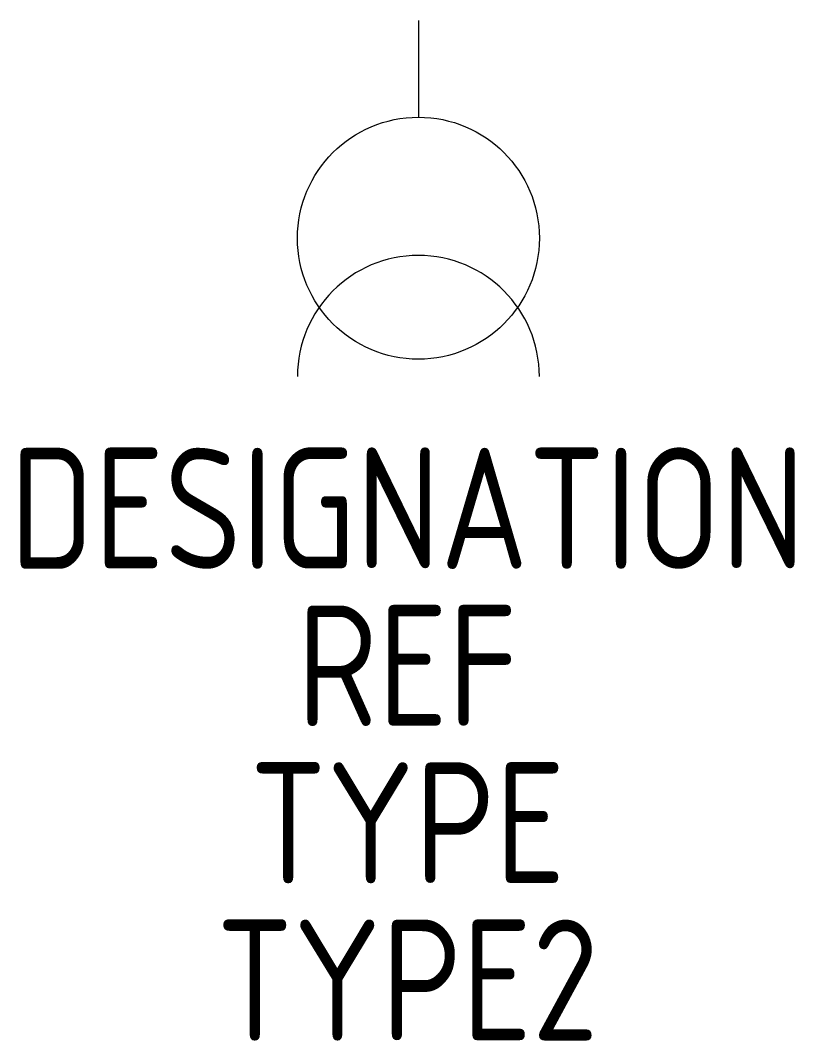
# Model space of a CAD drawing. Header units: millimetres. Extents: x -8.2 to 7.8, y -24.1 to -3.
import ezdxf
from ezdxf.enums import TextEntityAlignment as Align

# ---------------------------------------------------------------- set-up
doc = ezdxf.new("R2010")
doc.units = ezdxf.units.MM
doc.layers.add('SYMB_TXT_NOM', color=3, linetype='Continuous')
doc.layers.add('SYMBOLE', color=3, linetype='Continuous')
doc.styles.add('NET2_5', font='isocp.shx', dxfattribs={"width": 0.9, "height": 2.5})

msp = doc.modelspace()

# ---------------------------------------------------------------- linework, layer by layer
at = {"layer": 'SYMBOLE'}
msp.add_line((0, -3), (0, -5), dxfattribs=at)
msp.add_circle((0, -7.5), 2.5, dxfattribs=at)
msp.add_arc((0, -10.357), 2.5, 0, 180, dxfattribs=at)

# ---------------------------------------------------------------- texts
at = {"layer": 'SYMB_TXT_NOM', "style": 'NET2_5', "width": 0.9, "flags": 8}
for tag, text, p in [('DESIGNATION', 'X?', (-0.225, -14.331)), ('REF', '', (-0.225, -17.581)), ('TYPE', '', (-0.225, -20.831)), ('TYPE2', '', (-0.225, -24.081))]:
    msp.add_attdef(tag, text=text, height=2.5, dxfattribs=at).set_placement(p, align=Align.CENTER)

doc.saveas('drawing.dxf')
